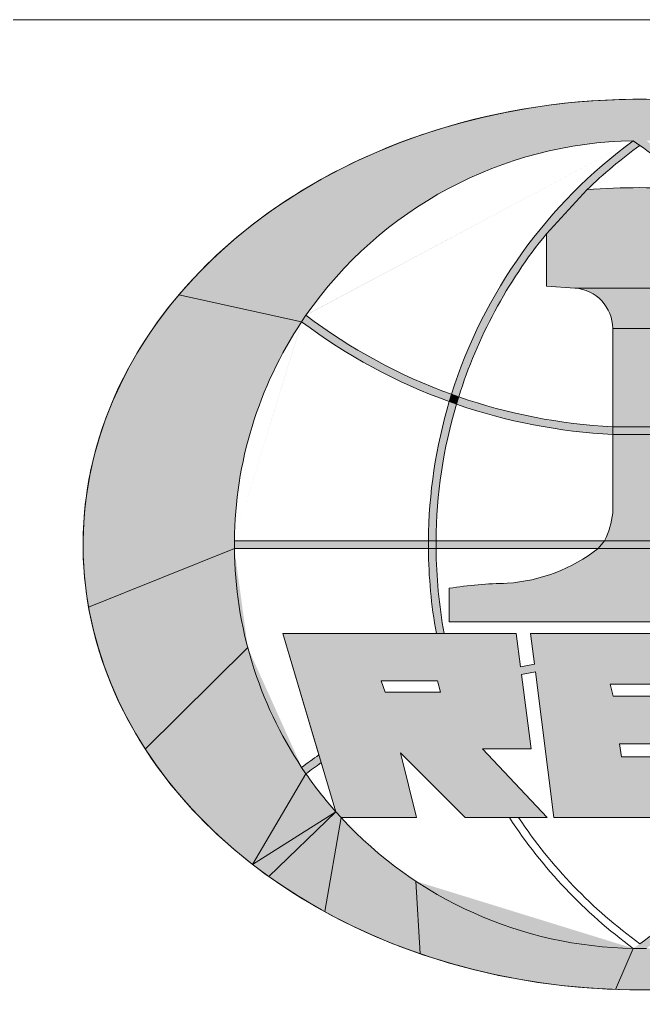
# Model space of a CAD drawing. Extents: x -2876908 to 633791, y -1383861 to 872234.
# Drawn here: x -163022 to -159295, y -1335819 to -1329916 of the extents above; entities that cross this region are included whole.
import ezdxf
from ezdxf.enums import TextEntityAlignment as Align

# ---------------------------------------------------------------- set-up
doc = ezdxf.new("R2010")
doc.units = 0
doc.header["$LTSCALE"] = 5
doc.header["$MEASUREMENT"] = 0
doc.layers.get('0').update_dxf_attribs({"linetype": 'CONTINUOUS', "lineweight": 25})
doc.layers.add('11', color=3, linetype='CONTINUOUS')
doc.layers.add('HFZT', color=5, linetype='CONTINUOUS', lineweight=15)
doc.styles.add('TSSD_NORM', font='tssdeng.shx', dxfattribs={"width": 0.7, "bigfont": 'hztxt.shx'})

# ---------------------------------------------------------------- blocks, each defined once
blk = doc.blocks.new('dfgdfger')
h = blk.add_hatch(color=5)
h.paths.add_polyline_path([(446862.860435722, 387047.9606577804), (446842.5958147157, 387205.9296155946), (445947.521318415, 387205.9296155946), (446085.8856941981, 386739.868493729), (446150.6393364619, 386521.7548717249), (446170.9734342376, 386499.2570296344), (446460.3589534832, 386499.2570296344), (446398.1965585793, 386747.7568923737), (446646.8445545135, 386499.2570296344), (446816.7622977939, 386499.2570296344), (446960.8343043271, 386499.2570296344), (446712.6570441329, 386763.288334028), (446899.3788671045, 386763.288334028), (446862.8604396747, 387047.9606586486)])
h.paths.add_polyline_path([(446339.9192725233, 386980.7262288186), (446324.3788371324, 387023.4371212708), (446540.8866189306, 387023.437121271), (446552.5419455316, 386980.7262288186)], flags=16)
at = {"layer": 'HFZT'}
h = blk.add_hatch(color=5, dxfattribs=at)
edge = h.paths.add_edge_path()
edge.add_ellipse((447317.0949818153, 387546.4789575529), major_axis=(-2135.702406557902, 3.083745e-10), ratio=0.7995231178727922, start_angle=224.7519621973884, end_angle=270.3684322559902)
edge.add_line((447303.3617498089, 389253.9871015997), (447291.7268203543, 389095.0852040663))
edge.add_line((447291.7268203543, 389095.0852040663), (447342.4631431565, 389095.085205439))
edge.add_ellipse((447317.0949818153, 387546.4789575529), major_axis=(1555.6062738055, 1.199718e-09), ratio=0.995632526572881, start_angle=34.5761866349182, end_angle=89.06560353032472, ccw=False)
edge.add_line((448597.9381060309, 388425.432335131), (448597.9381106842, 388425.4323386479))
edge.add_line((448597.9381106842, 388425.4323386479), (448614.4609707486, 388401.0729725615))
edge.add_line((448614.4609707486, 388401.0729725615), (448833.7881044174, 388748.656216296))
edge = h.paths.add_edge_path()
edge.add_ellipse((447317.0949818153, 387546.4789575529), major_axis=(-2135.702406557902, 3.083745e-10), ratio=0.7995231178727922, start_angle=270.3684322559902, end_angle=325.9048970660255)
edge.add_line((445548.502200743, 388503.6735452061), (446019.7289953271, 388401.0729720149))
edge.add_line((446019.7289953271, 388401.0729720149), (446036.251857576, 388425.4323350975))
edge.add_ellipse((447317.0949818153, 387546.4789575529), major_axis=(-1555.606273805532, 1.0981663e-09), ratio=0.995632526572861, start_angle=-89.06560353032762, end_angle=-34.57618663492411, ccw=False)
edge.add_line((447291.7268204549, 389095.085205438), (447303.3617498088, 389253.9871015994))
edge = h.paths.add_edge_path()
edge.add_ellipse((447317.0949818153, 387546.4789575529), major_axis=(-1555.606273805538, 1.05642364e-08), ratio=0.9956325265727753, start_angle=-33.48878922026972, end_angle=-0.5437440238690101, ccw=False)
edge.add_line((446019.7289928739, 388401.0729725489), (445548.502200743, 388503.6735452061))
edge.add_ellipse((447317.0949818153, 387546.4789575529), major_axis=(-2135.702406557902, 3.083745e-10), ratio=0.7995231178727922, start_angle=325.9048970660255, end_angle=368.0953103709313)
edge.add_line((445202.6744501679, 387306.022350312), (445761.5587582996, 387531.7807590646))
edge.add_line((445761.5587582996, 387531.7807590646), (445761.5587583357, 387561.1771560421))
for points in [[(447342.4631431582, 389095.085205439), (447317.0949817838, 389077.1871000331, -0.0350991249292677), (447520.3225560451, 388907.2561263303, 0.038470675069154), (447113.8674075223, 388907.2561263301, -0.0350991249293221), (447317.0949817838, 389077.1871000331), (447291.7268185326, 389095.0852040663, 0.1599231129014157), (446594.3003439925, 388122.6109672308), (446594.3002308831, 388122.6105980824), (446622.0288297773, 388112.7940404307, -0.0947628185422816), (446958.1782527228, 388737.8722724228), (446958.1782527227, 388537.7478899196), (447067.6835571333, 388529.9893425286, -0.3936449519258011), (447212.487425986, 388374.5630001672), (447421.7025311996, 388374.5630001672, -0.3936449519104216), (447566.5064000437, 388529.9893425286), (447676.0117044539, 388537.7478899196), (447676.0117044539, 388737.8722724228, -0.0947628185422816), (448012.1611273996, 388112.7940404307), (448039.8897354719, 388122.6105990897, 0.1599231647893314)], [(447342.4631431581, 389095.085205439), (447291.7268185325, 389095.0852040663), (447317.0949817833, 389077.1871000344), (447317.0949785885, 389077.1871023446), (447317.0949817838, 389077.1871000331)], [(446585.6776245153, 388094.4695124937), (446594.3002308831, 388122.6105980824, -0.0751413076653766), (446036.2518575789, 388425.4323351019), (446019.7289947362, 388401.0729711436, 0.0751367854235193)], [(446613.4297520936, 388084.6630769067), (446585.6776245153, 388094.4695124937, 0.0706150975513959), (446505.8107265928, 387561.1771549539), (446535.2079996704, 387561.1771558566, -0.0703894720090308)], [(446622.0288297773, 388112.7940404306), (446594.3002308831, 388122.6105980824), (446585.6776303625, 388094.4695315766), (446585.6776281865, 388094.4695111682), (446613.4297520937, 388084.6630769067)], [(447768.8675110264, 387205.9296155946), (446897.8621458949, 387205.9296155946), (446912.7498963916, 387088.1917124437, 0.0063558222921532), (446859.1057541312, 387077.2295823118), (446862.8604396751, 387047.9606586454, -0.0064380057584099), (446916.4451053484, 387058.9686165212), (446987.2196496274, 386499.2570296344), (447691.5893035565, 386499.2570296344), (447717.0554640141, 386732.1329989316), (447246.0627806148, 386732.1329989316), (447238.2925629164, 386782.6093833765), (447722.5753110011, 386782.6093833765), (447742.5317846367, 386965.1018776965), (447214.9819097721, 386965.1018776965), (447203.3259300065, 387011.6957449869), (447747.6270587367, 387011.6957449869), (447752.0441822604, 387052.0882465115, -0.0059441611161231), (447801.3555384616, 387041.159998591), (447804.5743667332, 387070.5946578333), (447755.2547482829, 387081.4473511112)], [(447817.4276651642, 386499.2570287847), (447782.2275834371, 386499.2570281934, -0.0894918479308635), (447317.0949817838, 386015.7708150769), (447342.4631450347, 385997.8727110437, 0.0907329677643748)], [(447317.0949817838, 386015.7708150769), (447291.7268165825, 385997.8727096676), (447342.4631450347, 385997.8727110437)]]:
    blk.add_hatch(color=5, dxfattribs=at).paths.add_polyline_path(points)
h = blk.add_hatch(color=5, dxfattribs=at)
h.paths.add_polyline_path([(447676.0117044539, 388737.8722723211), (447520.3225560451, 388907.2561263303, 0.0384706750691652), (447113.8674075223, 388907.2561263301), (446958.1782527227, 388737.8722723919), (446958.1782527227, 388537.7478899196), (447067.6835572485, 388529.9893425204), (447566.5063999286, 388529.9893425205), (447676.0117044539, 388537.7478899196)])
h.paths.add_polyline_path([(447566.5063999289, 388529.9893425204), (447067.6835572478, 388529.9893425204, -0.3936449516970508), (447212.4874259772, 388374.5630001672), (447421.7025311996, 388374.5630001672, -0.3936449516971516)])
h.paths.add_polyline_path([(447421.7025311996, 388374.5630001672), (447212.4874259772, 388374.5630001672), (447212.4874259772, 387998.4430461771), (447421.7025311996, 387998.4430462997)])
h.paths.add_polyline_path([(447421.7025311996, 387998.4430462997), (447212.487428485, 387998.4430461772), (447212.4874259772, 387969.0114320708), (447421.7025375364, 387969.0114320704), (447421.702543089, 387969.0114323405)])
h.paths.add_polyline_path([(447421.7025375366, 387969.0114320704), (447212.4874259772, 387969.0114320709), (447212.4874259772, 387667.3537239561, -0.0972160933711766), (447181.0194913404, 387561.177156214), (447453.1704721729, 387561.177156214, -0.0972160933711797), (447421.7025375364, 387667.3537239561)])
h.paths.add_polyline_path([(447453.1704721226, 387561.177156214), (447181.0194913406, 387561.177156214), (447156.6955405818, 387531.7807590646), (447477.3220895581, 387531.7807590646)])
h.paths.add_polyline_path([(447477.4944229856, 387531.7807590646), (447156.6955405818, 387531.7807590646, -0.1501739460842551), (446808.0158972862, 387397.8381747598, 0.0377954797287202), (446585.2870008701, 387378.6298784068), (446585.2870008702, 387250.3346182961), (448048.9029626435, 387250.3346182958), (448048.9029626435, 387378.6298784066, 0.037795479718304), (447826.1740662888, 387397.8381747593, -0.150173946087328)])
h = blk.add_hatch(color=5, dxfattribs=at)
h.paths.add_polyline_path([(446505.8107265931, 387561.1771560453), (445761.5587583357, 387561.1771560453), (445761.5587582996, 387531.7807590646), (446505.8107266201, 387531.7807590646)])
h.paths.add_polyline_path([(446535.2079996464, 387561.1771560453), (446505.810726593, 387561.1771549539), (446505.8107266201, 387531.7807590647), (446535.2079996703, 387531.7807592534)])
h.paths.add_polyline_path([(447181.0194912009, 387561.1771560453), (446535.2079996464, 387561.1771560453), (446535.2079996704, 387531.7807590646), (447156.6955405818, 387531.7807590646)])
h.paths.add_polyline_path([(448098.9819638971, 387561.1771558585, 0.0703893708340612), (448020.7604282026, 388084.6623476406), (448020.760206511, 388084.6630728809, -0.071179979790909), (447421.702543089, 387969.0114323405), (447421.7025311996, 387998.4430463008, 0.0711367195696139), (448012.1611273992, 388112.7940404306), (448039.8897354719, 388122.6105990897, 0.075141308011033), (448597.9381106842, 388425.4323386479), (448614.460970737, 388401.0729725787, -0.0751367857020564), (448048.5123390525, 388094.4695124922, -0.0706150974082752), (448128.3792369661, 387561.1771560453), (448098.9819638971, 387561.1771558566), (448098.9819638669, 387531.7807590646), (447477.3220895581, 387531.7807590646), (447453.170472261, 387561.1771560453)])
h = blk.add_hatch(color=5, dxfattribs=at)
h.paths.add_polyline_path([(446613.4297520936, 388084.6630769067), (446585.6776245153, 388094.4695124937, 0.0706150975513959), (446505.8107265928, 387561.1771549539), (446535.2079996704, 387561.1771558566, -0.0703894720090308)])
h.paths.add_polyline_path([(446613.4297520937, 388084.6630769067, 0.0703894720090324), (446535.2079996704, 387561.1771558566), (446505.810726593, 387561.1771549539, -0.0706150975513928), (446585.6776245153, 388094.4695124937), (446613.4297520936, 388084.6630769067), (446622.0288341808, 388112.794038906, 0.0711367193154495), (447212.487428485, 387998.4430461771), (447212.4874259772, 387969.0114320709, -0.0711799810974545)])
h = blk.add_hatch(color=5, dxfattribs=at)
edge = h.paths.add_edge_path()
edge.add_ellipse((447317.0949818153, 387546.4789575529), major_axis=(-2135.702406557902, 3.083745e-10), ratio=0.7995231178727922, start_angle=368.0953103709335, end_angle=387.3347399502748)
edge.add_line((445419.8672887803, 386762.3950492942), (445812.9053535525, 387151.5698266985))
edge.add_ellipse((447317.0949818153, 387546.4789575529), major_axis=(1555.606273805537, 8.33528e-09), ratio=0.9956325265727946, start_angle=180.5437440239493, end_angle=194.7721320594079, ccw=False)
edge.add_line((445761.5587583348, 387531.7807590788), (445202.6744501677, 387306.022350312))
h = blk.add_hatch(color=5, dxfattribs=at)
h.paths.add_polyline_path([(446535.2079996704, 387531.7807592534), (446505.810726593, 387531.7807601561, 0.0427218068169398), (446536.2198614072, 387205.9296155946), (446566.0981392313, 387205.9296145773, -0.0433950496758905)])
h.paths.add_polyline_path([(446094.7059489503, 386710.1586945033), (446085.8856942009, 386739.8684937192, 0.0094874043425285), (446019.7289928707, 386691.8849425623), (446036.2518528872, 386667.5255764658, -0.0085149969309567)])
h = blk.add_hatch(color=5, dxfattribs=at)
edge = h.paths.add_edge_path()
edge.add_ellipse((447317.0949818153, 387546.4789575529), major_axis=(1555.606273805537, 8.33528e-09), ratio=0.9956325265727946, start_angle=194.7721320594112, end_angle=213.4887892203515, ccw=False)
edge.add_line((445812.9053535524, 387151.5698266983), (445419.8672887804, 386762.3950492943))
edge.add_ellipse((447317.0949818153, 387546.4789575529), major_axis=(-2135.702406557902, 3.083745e-10), ratio=0.7995231178727922, start_angle=387.3347399502719, end_angle=405.9323427724319)
edge.add_line((445831.6983414653, 386319.5765174479), (446036.2518528872, 386667.5255764658))
edge.add_line((446036.2518528872, 386667.5255764658), (446019.728992881, 386691.8849425455))
h = blk.add_hatch(color=5, dxfattribs=at)
edge = h.paths.add_edge_path()
edge.add_ellipse((447317.0949818153, 387546.4789575529), major_axis=(-2135.702406557902, 3.083745e-10), ratio=0.7995231178727922, start_angle=405.9323427724309, end_angle=408.2099051574206)
edge.add_line((445893.8552433415, 386273.3495607276), (446150.639336449, 386521.7548717392))
edge.add_ellipse((447317.0949818153, 387546.4789575529), major_axis=(-1555.606273807426, 5.889015718000226e-07), ratio=0.9956325265738509, start_angle=34.576186656660184, end_angle=41.42348900133362, ccw=False)
edge.add_line((446036.2518575753, 386667.5255800089), (446036.2518528872, 386667.5255764658))
edge.add_line((446036.2518528872, 386667.5255764658), (445831.6983414653, 386319.5765174479))
edge = h.paths.add_edge_path(flags=17)
edge.add_ellipse((447317.0949818153, 387546.4789575529), major_axis=(-1555.606273807426, 5.889015718000226e-07), ratio=0.9956325265738509, start_angle=34.57618665666024, end_angle=41.42348900133359)
edge.add_ellipse((447317.0949818153, 387546.4789575529), major_axis=(-1555.606273807426, 5.889015718000226e-07), ratio=0.9956325265738509, start_angle=34.57618665666024, end_angle=41.42348900133359)
edge = h.paths.add_edge_path(flags=17)
edge.add_ellipse((447317.0949818153, 387546.4789575529), major_axis=(-2135.702406557902, 3.083745e-10), ratio=0.7995231178727922, start_angle=405.9323427724309, end_angle=408.2099051574206)
edge.add_ellipse((447317.0949818153, 387546.4789575529), major_axis=(-2135.702406557902, 3.083745e-10), ratio=0.7995231178727922, start_angle=405.9323427724309, end_angle=408.2099051574206)
edge = h.paths.add_edge_path(flags=16)
edge.add_ellipse((447317.0949818153, 387546.4789575529), major_axis=(-1555.606273807426, 5.889015718000226e-07), ratio=0.9956325265738509, start_angle=34.57618665666024, end_angle=41.42348900133359)
edge.add_ellipse((447317.0949818153, 387546.4789575529), major_axis=(-1555.606273807426, 5.889015718000226e-07), ratio=0.9956325265738509, start_angle=34.57618665666024, end_angle=41.42348900133359)
edge = h.paths.add_edge_path(flags=0)
edge.add_ellipse((447317.0949818153, 387546.4789575529), major_axis=(-1555.606273807426, 5.889015718000226e-07), ratio=0.9956325265738509, start_angle=34.57618665666024, end_angle=41.42348900133359)
edge.add_ellipse((447317.0949818153, 387546.4789575529), major_axis=(-1555.606273807426, 5.889015718000226e-07), ratio=0.9956325265738509, start_angle=34.57618665666024, end_angle=41.42348900133359)
edge = h.paths.add_edge_path(flags=0)
edge.add_ellipse((447317.0949818153, 387546.4789575529), major_axis=(-1555.606273807426, 5.889015718000226e-07), ratio=0.9956325265738509, start_angle=34.57618665666024, end_angle=41.42348900133359)
edge.add_ellipse((447317.0949818153, 387546.4789575529), major_axis=(-1555.606273807426, 5.889015718000226e-07), ratio=0.9956325265738509, start_angle=34.57618665666024, end_angle=41.42348900133359)
edge = h.paths.add_edge_path(flags=0)
edge.add_ellipse((447317.0949818153, 387546.4789575529), major_axis=(-1555.606273807426, 5.889015718000226e-07), ratio=0.9956325265738509, start_angle=34.57618665666024, end_angle=41.42348900133359)
edge.add_ellipse((447317.0949818153, 387546.4789575529), major_axis=(-1555.606273807426, 5.889015718000226e-07), ratio=0.9956325265738509, start_angle=34.57618665666024, end_angle=41.42348900133359)
edge = h.paths.add_edge_path(flags=0)
edge.add_ellipse((447317.0949818153, 387546.4789575529), major_axis=(-1555.606273807426, 5.889015718000226e-07), ratio=0.9956325265738509, start_angle=34.57618665666024, end_angle=41.42348900133359)
edge.add_ellipse((447317.0949818153, 387546.4789575529), major_axis=(-1555.606273807426, 5.889015718000226e-07), ratio=0.9956325265738509, start_angle=34.57618665666024, end_angle=41.42348900133359)
edge = h.paths.add_edge_path(flags=0)
edge.add_ellipse((447317.0949818153, 387546.4789575529), major_axis=(-1555.606273807426, 5.889015718000226e-07), ratio=0.9956325265738509, start_angle=34.57618665666024, end_angle=41.42348900133359)
edge.add_ellipse((447317.0949818153, 387546.4789575529), major_axis=(-1555.606273807426, 5.889015718000226e-07), ratio=0.9956325265738509, start_angle=34.57618665666024, end_angle=41.42348900133359)
edge = h.paths.add_edge_path(flags=0)
edge.add_ellipse((447317.0949818153, 387546.4789575529), major_axis=(-1555.606273807426, 5.889015718000226e-07), ratio=0.9956325265738509, start_angle=34.57618665666024, end_angle=41.42348900133359)
edge.add_ellipse((447317.0949818153, 387546.4789575529), major_axis=(-1555.606273807426, 5.889015718000226e-07), ratio=0.9956325265738509, start_angle=34.57618665666024, end_angle=41.42348900133359)
edge = h.paths.add_edge_path(flags=0)
edge.add_ellipse((447317.0949818153, 387546.4789575529), major_axis=(-1555.606273807426, 5.889015718000226e-07), ratio=0.9956325265738509, start_angle=34.57618665666024, end_angle=41.42348900133359)
edge.add_ellipse((447317.0949818153, 387546.4789575529), major_axis=(-1555.606273807426, 5.889015718000226e-07), ratio=0.9956325265738509, start_angle=34.57618665666024, end_angle=41.42348900133359)
edge = h.paths.add_edge_path(flags=0)
edge.add_ellipse((447317.0949818153, 387546.4789575529), major_axis=(-1555.606273807426, 5.889015718000226e-07), ratio=0.9956325265738509, start_angle=34.57618665666024, end_angle=41.42348900133359)
h = blk.add_hatch(color=5, dxfattribs=at)
edge = h.paths.add_edge_path()
edge.add_ellipse((447317.0949818153, 387546.4789575529), major_axis=(-1555.606273805581, 3.5651129e-09), ratio=0.9956325265728295, start_angle=42.54314431847388, end_angle=56.46594055318559, ccw=False)
edge.add_line((446170.9734342981, 386499.2570296305), (446108.0657162511, 386138.8929053234))
edge.add_ellipse((447317.0949818153, 387546.4789575529), major_axis=(-2135.702406557902, 3.083745e-10), ratio=0.7995231178727922, start_angle=415.5210231209418, end_angle=426.7475699117387)
edge.add_line((446473.9563529103, 385977.6316371517), (446457.7273777652, 386255.4548103474))
edge = h.paths.add_edge_path()
edge.add_line((446170.973434289, 386499.2570295775), (446150.639336449, 386521.7548717392))
edge.add_line((446150.639336449, 386521.7548717392), (445893.8552433415, 386273.3495607276))
edge.add_ellipse((447317.0949818153, 387546.4789575529), major_axis=(-2135.702406557902, 3.083745e-10), ratio=0.7995231178727922, start_angle=408.2099051574209, end_angle=415.5210231209418)
edge.add_line((446108.0657162511, 386138.8929053234), (446170.973434289, 386499.2570295775))
h = blk.add_hatch(color=5, dxfattribs=at)
edge = h.paths.add_edge_path(flags=17)
edge.add_line((447317.0949817837, 386015.770815077), (447291.7268185327, 385997.8727110436))
edge.add_arc((448424.3548334164, 387546.4789575549), 1918.600408327275, 213.0811256129819, 233.8188070139692, ccw=False)
edge.add_line((446816.7622983703, 386499.2570287846), (446851.9623801305, 386499.2570281934))
edge.add_arc((448424.3548334164, 387546.4789575549), 1889.204011346054, 213.6638311415863, 234.1193601311902)
edge.add_line((447317.0949849792, 386015.7708127655), (447317.0949817837, 386015.770815077))
edge = h.paths.add_edge_path()
edge.add_line((447317.0949817837, 386015.770815077), (447342.4631450349, 385997.8727110437))
edge.add_line((447782.2275834371, 386499.2570281934), (447817.4276651973, 386499.2570287847))
edge.add_arc((446209.8351301511, 387546.4789575553), 1918.600408327357, 306.1811929860308, 326.9188743870181)
edge.add_arc((446209.8351301511, 387546.4789575549), 1889.204011346057, 305.8806398688099, 326.3361688584138)
edge.add_arc((446209.8351301512, 387546.4789575551), 1889.204011346057, 305.8806399884105, 326.3361689109117)
edge.add_arc((448424.3548334164, 387546.4789575551), 1889.204011346055, 213.6638310890834, 234.1193601311913)
edge.add_arc((448424.3548334164, 387546.4789575549), 1918.600408327298, 213.0811255826943, 233.8188070834912)
edge.add_arc((446209.8351300881, 387546.4789575092), 1918.600408327304, 306.1811929186935, 326.9188744189397)
edge.add_line((447291.7268204549, 385997.8727096675), (447342.4631450349, 385997.8727110437))
h = blk.add_hatch(color=5, dxfattribs=at)
edge = h.paths.add_edge_path()
edge.add_ellipse((447317.0949818153, 387546.4789575529), major_axis=(-1555.606273805581, 3.5651129e-09), ratio=0.9956325265728295, start_angle=56.46594055318559, end_angle=89.06560353050219, ccw=False)
edge.add_line((446457.7273777651, 386255.4548103474), (446473.9563529103, 385977.6316371519))
edge.add_ellipse((447317.0949818153, 387546.4789575529), major_axis=(-2135.702406557902, 3.083745e-10), ratio=0.7995231178727922, start_angle=426.7475699117387, end_angle=447.4790680929017)
edge.add_line((447223.1574624436, 385840.5880380157), (447291.7268204549, 385997.8727096674))
h = blk.add_hatch(color=5, dxfattribs=at)
edge = h.paths.add_edge_path()
edge.add_ellipse((447317.0949818153, 387546.4789575529), major_axis=(-1555.606273805434, 1.34546606e-08), ratio=0.9956325265729224, start_angle=90.93439647012372, end_angle=119.84597324456101, ccw=False)
edge.add_line((447342.4631455904, 385997.8727097619), (447410.6625756294, 385840.5750421087))
edge.add_ellipse((447317.0949818153, 387546.4789575529), major_axis=(-2135.702406557902, 3.083745e-10), ratio=0.7995231178727922, start_angle=452.5109981146523, end_angle=475.0418586881838)
edge.add_line((448221.0956772187, 385999.4466570629), (448091.2736844393, 386203.0912759522))
edge = h.paths.add_edge_path()
edge.add_ellipse((447317.0949818153, 387546.4789575529), major_axis=(-2135.702406557902, 3.083745e-10), ratio=0.7995231178727922, start_angle=447.4790680929017, end_angle=452.5109981146523)
edge.add_line((447410.6625756293, 385840.5750421086), (447342.4631450347, 385997.8727110437))
edge.add_line((447342.4631450347, 385997.8727110437), (447291.7268204549, 385997.8727096674))
edge.add_line((447291.7268204549, 385997.8727096674), (447223.1574624436, 385840.5880380157))
at = {"layer": '11', "color": 5, "lineweight": 0}
for p, q in [((447317.0949817838, 389077.1871000331), (447317.0949785885, 389077.1871023446)), ((446958.1782527228, 388737.8722724228), (446958.1782527227, 388537.7478899196)), ((446958.1782527227, 388537.7478899196), (447067.6835571331, 388529.9893425286)), ((447212.4874259772, 388374.5630001672), (447212.4874259772, 387998.4430463008)), ((447212.4874259772, 387969.0114320708), (447212.4874259772, 387667.3537239561)), ((446505.8107266012, 387561.1771560453), (445761.5587583357, 387561.1771560453)), ((447181.0194912523, 387561.1771560453), (446535.2079996718, 387561.1771560453)), ((445761.5587583357, 387531.7807590646), (446505.810726593, 387531.7807601561)), ((446535.2079996718, 387531.7807590646), (447156.6955405818, 387531.7807590646)), ((446585.2870008701, 387378.6298784068), (446585.2870008701, 387250.3346182961)), ((446585.2870008701, 387250.3346182961), (448048.9029626435, 387250.3346182961)), ((446536.2198614072, 387205.9296155946), (445947.5213184147, 387205.9296155946)), ((445947.5213184147, 387205.9296155946), (446085.8856942009, 386739.8684937192)), ((446842.595814716, 387205.9296155946), (446566.0981390448, 387205.9296155946)), ((446859.1057541312, 387077.2295823118), (446842.595814716, 387205.9296155946)), ((447768.867511026, 387205.9296155946), (446897.8621458949, 387205.9296155946)), ((446897.8621458949, 387205.9296155946), (446912.7498963916, 387088.1917124437)), ((446899.3788671045, 386763.288334028), (446862.8604396751, 387047.9606586454)), ((446862.8604396751, 387047.9606586454), (446862.860435722, 387047.9606577804)), ((446916.4451053484, 387058.9686165212), (446987.2196496274, 386499.2570296344)), ((446339.9192725233, 386980.7262288186), (446324.3788371324, 387023.437121271)), ((446324.3788371324, 387023.437121271), (446540.8866189306, 387023.4371212708)), ((446540.8866189306, 387023.4371212708), (446552.5419455317, 386980.7262288186)), ((447214.9819097722, 386965.1018776965), (447203.3259300065, 387011.6957449869)), ((447203.3259300065, 387011.6957449869), (447747.6270587366, 387011.6957449867)), ((446552.5419455317, 386980.7262288186), (446339.9192725233, 386980.7262288186)), ((447742.5317846367, 386965.1018776965), (447214.9819097722, 386965.1018776965)), ((446960.8343043268, 386499.2570296344), (446712.6570441329, 386763.288334028)), ((446712.6570441329, 386763.288334028), (446899.3788671045, 386763.288334028)), ((447246.0627806148, 386732.1329989316), (447238.2925629164, 386782.6093833765)), ((447238.2925629164, 386782.6093833765), (447722.5753110011, 386782.6093833765)), ((446398.1965585795, 386747.7568923734), (446646.8445545135, 386499.2570296344)), ((446460.3589534831, 386499.2570296344), (446398.1965585795, 386747.7568923734)), ((447717.0554640141, 386732.1329989316), (447246.0627806148, 386732.1329989316)), ((446094.7059489503, 386710.1586945033), (446150.639336449, 386521.7548717392)), ((446036.2518575753, 386667.5255800089), (446036.2518528872, 386667.5255764658)), ((446170.9734342947, 386499.2570296344), (446460.3589534831, 386499.2570296344)), ((446646.8445545135, 386499.2570296344), (446816.7622978167, 386499.2570296344)), ((446851.9623791709, 386499.2570296344), (446960.8343043268, 386499.2570296344)), ((446987.2196496274, 386499.2570296344), (447691.5893035565, 386499.2570296344)), ((447317.0949817837, 386015.770815077), (447317.0949849792, 386015.7708127655))]:
    blk.add_line(p, q, dxfattribs=at)
for centre, radius, start, end in [((448424.3548334164, 387546.4789575551), 1918.600408327221, 126.1811929167361, 162.5251306074539), ((448424.3548334171, 387546.4789575554), 1889.20401134616, 125.8806399884363, 133.9214660033338), ((446209.8351301512, 387546.4789575546), 1889.204011346478, 46.07853399670965, 54.11936013120204), ((447317.0949817856, 386269.8342648499), 2645.240163454685, 85.59375824526005, 94.4062417548209), ((448424.3548334164, 387546.4789575551), 1889.204011346045, 140.9032025597702, 162.5565795589404), ((447056.6714636963, 388374.5630001678), 155.8159622808, 359.9999999997431, 85.94731572048535), ((447317.0949817856, 390120.2014467686), 2153.731928550375, 232.9594249131035, 250.1472115308274), ((447317.0949817859, 390120.2014467686), 2124.335531569326, 232.9193753845622, 250.1081924631197), ((448424.3548334164, 387546.4789575551), 1918.600408327351, 163.4040903971, 179.5610586894585), ((447317.0949817857, 390120.2014467685), 2124.335531569192, 250.901554338918, 267.177472091918), ((448424.3548334164, 387546.4789575553), 1889.204011346061, 163.4487140942695, 179.5542285370289), ((447317.0949817932, 390120.2014467659), 2153.731928550403, 250.930244856833, 267.2160274765921), ((446926.2913040274, 387694.4232902076), 287.4734450972663, 332.386319126978, 354.5968118195232), ((448424.3548334167, 387546.4789575554), 1918.600408327591, 180.4389412779598, 190.2241079264036), ((448424.3548334164, 387546.4789575548), 1889.204011346056, 180.4457714629763, 190.3849484266345), ((446764.4053256025, 388032.1784317365), 635.8375921445424, 273.9328674164092, 308.0949171307556), ((446823.5241430622, 385917.0876741264), 1480.831709146166, 90.60005013951559, 99.2580149720254), ((447317.0949817864, 384972.7564683453), 2153.731928550203, 100.8210159978651, 102.2776435545714), ((447317.0949817855, 384972.7564683458), 2124.335531568318, 100.8710984276205, 102.3465603858006), ((447317.0949817832, 384972.7564683443), 2153.731928549603, 124.8662874124236, 127.0405750869457), ((447317.0949397068, 384972.7564365441), 2124.335531568457, 125.1291769670554, 127.0806233514908), ((448424.3548334164, 387546.4789575549), 1918.600408327298, 213.0811255826943, 233.8188070834912), ((448424.3548334164, 387546.4789575551), 1889.204011346055, 213.6638310890834, 234.1193601311913), ((446209.8351301512, 387546.4789575551), 1889.204011346057, 305.8806399884105, 326.3361689109117)]:
    blk.add_arc(centre, radius, start, end, dxfattribs=at)
at = {"layer": 'HFZT', "color": 5}
for p, q in [((447317.0949817838, 389077.1871000331), (447291.7268185326, 389095.0852040663)), ((446958.1782527228, 388737.8722723919), (447113.8674075223, 388907.2561263301)), ((446958.1782527228, 388537.7478899196), (446958.1782527228, 388737.8722723919)), ((446958.1782527228, 388537.7478899196), (446958.1782527228, 388737.8722723919)), ((447067.6835571374, 388529.9893425283), (446958.1782527228, 388537.7478899196)), ((447067.6835571374, 388529.9893425283), (446958.1782527228, 388537.7478899196)), ((447067.6835572469, 388529.9893425204), (447566.50639993, 388529.9893425204)), ((446019.7289928742, 388401.0729725489), (445548.502200743, 388503.6735452061)), ((446019.7289947362, 388401.0729711436), (446036.2518575789, 388425.4323351019)), ((447212.487425986, 388374.5630001672), (447421.7025311996, 388374.5630001672)), ((447212.4874259772, 388374.5630001672), (447212.4874259772, 387998.4430462997)), ((447212.4874259772, 388374.5630001672), (447212.4874259772, 387998.4430462997)), ((446594.3002308831, 388122.6105980824), (446585.6776245153, 388094.4695124937)), ((446613.4297520937, 388084.6630769067), (446585.6776281865, 388094.4695111682)), ((446594.3002308831, 388122.6105980824), (446622.0288297773, 388112.7940404307)), ((446622.0288297773, 388112.7940404307), (446613.4297520937, 388084.6630769067)), ((447212.487428485, 387998.4430461771), (447421.7025311996, 387998.4430462997)), ((447212.487428485, 387998.4430461771), (447212.4874259772, 387969.0114320709)), ((447212.4874259772, 387969.0114320708), (447421.7025375364, 387969.0114320704)), ((447212.4874259772, 387969.0114320709), (447212.4874259772, 387667.3537238995)), ((447212.4874259772, 387969.0114320709), (447212.4874259772, 387667.3537238995)), ((445761.5587583357, 387561.1771560436), (445761.5587582996, 387531.7807590646)), ((446505.8107266201, 387561.1771560453), (445761.5587582996, 387561.1771560453)), ((446505.8107266201, 387561.1771560453), (445761.5587582996, 387561.1771560453)), ((446505.810726593, 387561.1771549539), (446535.2079996464, 387561.1771560453)), ((446505.8107266201, 387531.7807590646), (446505.810726593, 387561.1771549539)), ((446535.2079996464, 387561.1771560453), (446535.2079996704, 387531.7807592534)), ((446535.2079996464, 387561.1771560453), (447181.0194912625, 387561.1771560453)), ((446535.2079996464, 387561.1771560453), (447181.0194912625, 387561.1771560453)), ((447181.0194913404, 387561.177156214), (447156.6955405818, 387531.7807590646)), ((447181.0194913404, 387561.177156214), (447453.1704721729, 387561.177156214)), ((445761.5587582996, 387531.7807590646), (445202.6744501679, 387306.022350312)), ((445761.5587582996, 387531.7807590646), (446505.8107266201, 387531.7807590646)), ((445761.5587582996, 387531.7807590646), (446505.8107266201, 387531.7807590646)), ((446535.2079996704, 387531.7807592534), (446505.8107266201, 387531.7807590646)), ((446535.2079996464, 387531.7807590646), (447156.6955405416, 387531.7807590646)), ((446535.2079996464, 387531.7807590646), (447156.6955405416, 387531.7807590646)), ((447156.6955405818, 387531.7807590646), (447477.3220895581, 387531.7807590646)), ((446585.2870008701, 387250.3346182961), (446585.2870008701, 387378.6298784033)), ((446585.2870008701, 387250.3346182961), (446585.2870008701, 387378.6298784033)), ((448048.9029626435, 387250.3346182961), (446585.2870008701, 387250.3346182961)), ((448048.9029626435, 387250.3346182961), (446585.2870008701, 387250.3346182961)), ((446536.2198613841, 387205.9296155946), (445947.5213184149, 387205.9296155946)), ((445947.5213184149, 387205.9296155946), (446085.8856941981, 386739.868493729)), ((445947.5213184149, 387205.9296155946), (446085.8856941981, 386739.868493729)), ((446536.2198613841, 387205.9296155946), (445947.5213184149, 387205.9296155946)), ((446566.0981390586, 387205.9296155946), (446842.5958147157, 387205.9296155946)), ((446842.5958147157, 387205.9296155946), (446859.1057541313, 387077.2295823115)), ((446842.5958147157, 387205.9296155946), (446859.1057541313, 387077.2295823115)), ((446897.8621458949, 387205.9296155946), (447768.8675110264, 387205.9296155946)), ((446912.7498963921, 387088.1917124405), (446897.8621458949, 387205.9296155946)), ((446912.7498963921, 387088.1917124405), (446897.8621458949, 387205.9296155946)), ((446897.8621458949, 387205.9296155946), (447768.8675110264, 387205.9296155946)), ((445812.9053535526, 387151.5698266986), (445419.8672887804, 386762.3950492943)), ((446899.3788671045, 386763.288334028), (446862.8604396747, 387047.9606586486)), ((446899.3788671045, 386763.288334028), (446862.8604396747, 387047.9606586486)), ((446916.4451053475, 387058.968616528), (446987.2196496274, 386499.2570296344)), ((446916.4451053475, 387058.968616528), (446987.2196496274, 386499.2570296344)), ((446324.3788371324, 387023.4371212708), (446540.8866189306, 387023.4371212708)), ((446339.9192725233, 386980.7262288186), (446324.3788371324, 387023.4371212708)), ((446339.9192725233, 386980.7262288186), (446324.3788371324, 387023.4371212708)), ((446324.3788371324, 387023.4371212708), (446540.8866189306, 387023.4371212708)), ((446540.8866189306, 387023.4371212708), (446552.5419455317, 386980.7262288186)), ((446540.8866189306, 387023.4371212708), (446552.5419455317, 386980.7262288186)), ((447203.3259300065, 387011.6957449869), (447747.6270587367, 387011.6957449869)), ((447214.9819097722, 386965.1018776965), (447203.3259300065, 387011.6957449869)), ((447214.9819097722, 386965.1018776965), (447203.3259300065, 387011.6957449869)), ((447203.3259300065, 387011.6957449869), (447747.6270587367, 387011.6957449869)), ((446552.5419455317, 386980.7262288186), (446339.9192725233, 386980.7262288186)), ((446552.5419455317, 386980.7262288186), (446339.9192725233, 386980.7262288186)), ((447742.5317846367, 386965.1018776965), (447214.9819097722, 386965.1018776965)), ((447742.5317846367, 386965.1018776965), (447214.9819097722, 386965.1018776965)), ((446712.6570441329, 386763.288334028), (446899.3788671045, 386763.288334028)), ((446960.8343043268, 386499.2570296344), (446712.6570441329, 386763.288334028)), ((446960.8343043268, 386499.2570296344), (446712.6570441329, 386763.288334028)), ((446712.6570441329, 386763.288334028), (446899.3788671045, 386763.288334028)), ((447238.2925629164, 386782.6093833765), (447722.5753110011, 386782.6093833765)), ((447246.0627806147, 386732.1329989316), (447238.2925629164, 386782.6093833765)), ((447246.0627806147, 386732.1329989316), (447238.2925629164, 386782.6093833765)), ((447238.2925629164, 386782.6093833765), (447722.5753110011, 386782.6093833765)), ((446398.1965585795, 386747.7568923734), (446646.8445545135, 386499.2570296344)), ((446460.3589534831, 386499.2570296344), (446398.1965585795, 386747.7568923734)), ((446460.3589534831, 386499.2570296344), (446398.1965585795, 386747.7568923734)), ((446398.1965585795, 386747.7568923734), (446646.8445545135, 386499.2570296344)), ((447717.0554640141, 386732.1329989316), (447246.0627806147, 386732.1329989316)), ((447717.0554640141, 386732.1329989316), (447246.0627806147, 386732.1329989316)), ((446019.7289928821, 386691.8849425442), (446036.2518528872, 386667.5255764658)), ((446094.7059484086, 386710.1586963288), (446150.6393364795, 386521.7548716358)), ((446036.2518528872, 386667.5255764658), (445831.6983414653, 386319.5765174479)), ((445831.6983414653, 386319.5765174479), (446150.6393365403, 386521.754871633)), ((446150.639336449, 386521.7548717392), (445893.8552433415, 386273.3495607276)), ((446170.9734342983, 386499.2570296305), (446108.0657162509, 386138.8929053234)), ((446150.639336449, 386521.7548717392), (446170.9734342376, 386499.2570296344)), ((446170.9734342376, 386499.2570296344), (446460.3589534831, 386499.2570296344)), ((446170.9734342376, 386499.2570296344), (446460.3589534831, 386499.2570296344)), ((446646.8445545135, 386499.2570296344), (446816.7622977939, 386499.2570296344)), ((446646.8445545135, 386499.2570296344), (446816.7622977939, 386499.2570296344)), ((446851.9623791499, 386499.2570296344), (446960.8343043268, 386499.2570296344)), ((446987.2196496274, 386499.2570296344), (447691.5893035565, 386499.2570296344)), ((446987.2196496274, 386499.2570296344), (447691.5893035565, 386499.2570296344)), ((446457.7273777652, 386255.4548103474), (446473.9563529103, 385977.6316371519)), ((447291.7268204549, 385997.8727096675), (447223.1574624438, 385840.5880380157)), ((447291.7268204549, 385997.8727096675), (447342.4631450349, 385997.8727110437)), ((447291.7268204549, 385997.8727096675), (447342.4631450349, 385997.8727110437))]:
    blk.add_line(p, q, dxfattribs=at)
at = {"layer": 'HFZT', "color": 5, "lineweight": 0}
for p, q in [((446958.1782527228, 388737.8722724228), (446958.1782527227, 388537.7478899196)), ((446958.1782527227, 388537.7478899196), (447067.6835571331, 388529.9893425286)), ((447212.4874259772, 388374.5630001672), (447212.4874259772, 387998.4430463008)), ((447212.4874259772, 387969.0114320708), (447212.4874259772, 387667.3537239561)), ((447421.702543089, 387969.0114320704), (447212.4874259772, 387969.0114320708)), ((447212.4874259772, 387969.0114320708), (447212.4874259772, 387667.3537239561)), ((446505.8107266012, 387561.1771560453), (445761.5587583357, 387561.1771560453)), ((447181.0194912523, 387561.1771560453), (446535.2079996718, 387561.1771560453)), ((447181.0194913404, 387561.177156214), (447453.1704721225, 387561.1771562141)), ((445761.5587583357, 387531.7807590646), (446505.810726593, 387531.7807601561)), ((446535.2079996718, 387531.7807590646), (447156.6955405818, 387531.7807590646)), ((446585.2870008701, 387378.6298784068), (446585.2870008701, 387250.3346182961)), ((446585.2870008701, 387250.3346182961), (448048.9029626435, 387250.3346182961)), ((445947.5213184147, 387205.9296155946), (446150.6393364635, 386521.7548717195)), ((446842.595814716, 387205.9296155946), (445947.5213184147, 387205.9296155946)), ((446859.1057541312, 387077.2295823118), (446842.595814716, 387205.9296155946)), ((446897.8621458949, 387205.9296155946), (446912.7498963916, 387088.1917124437)), ((447768.867511026, 387205.9296155946), (446897.8621458949, 387205.9296155946)), ((446862.8604396751, 387047.9606586454), (446862.860435722, 387047.9606577804)), ((446899.3788671045, 386763.288334028), (446862.8604396751, 387047.9606586454)), ((446916.4451053484, 387058.9686165212), (446987.2196496274, 386499.2570296344)), ((446324.3788371324, 387023.437121271), (446540.8866189306, 387023.4371212708)), ((446339.9192725233, 386980.7262288186), (446324.3788371324, 387023.437121271)), ((446540.8866189306, 387023.4371212708), (446552.5419455317, 386980.7262288186)), ((447203.3259300065, 387011.6957449869), (447747.6270587366, 387011.6957449867)), ((447214.9819097722, 386965.1018776965), (447203.3259300065, 387011.6957449869)), ((446552.5419455317, 386980.7262288186), (446339.9192725233, 386980.7262288186)), ((447742.5317846367, 386965.1018776965), (447214.9819097722, 386965.1018776965)), ((446712.6570441329, 386763.288334028), (446899.3788671045, 386763.288334028)), ((446960.8343043268, 386499.2570296344), (446712.6570441329, 386763.288334028)), ((447238.2925629164, 386782.6093833765), (447722.5753110011, 386782.6093833765)), ((447246.0627806148, 386732.1329989316), (447238.2925629164, 386782.6093833765)), ((446460.3589534831, 386499.2570296344), (446398.1965585795, 386747.7568923734)), ((446398.1965585795, 386747.7568923734), (446646.8445545135, 386499.2570296344)), ((447717.0554640141, 386732.1329989316), (447246.0627806148, 386732.1329989316)), ((446036.2518575753, 386667.5255800089), (446036.2518528872, 386667.5255764658)), ((446170.9734342947, 386499.2570296344), (446460.3589534831, 386499.2570296344)), ((446646.8445545135, 386499.2570296344), (446960.8343043271, 386499.2570296344)), ((446987.2196496274, 386499.2570296344), (447691.5893035565, 386499.2570296344)), ((447317.0949817837, 386015.770815077), (447317.0949849792, 386015.7708127655))]:
    blk.add_line(p, q, dxfattribs=at)
for centre, radius, start, end in [((448424.3548334164, 387546.4789575551), 1918.600408327221, 126.1811929172215, 162.5251306073438), ((448424.3548334171, 387546.4789575554), 1889.20401134616, 125.8806399902983, 133.9214660038437), ((448424.3548334164, 387546.4789575551), 1889.204011346045, 140.9032025608619, 162.5565795605973), ((447056.6714636963, 388374.5630001678), 155.8159622808, 0, 85.94731572200345), ((447317.0949817856, 390120.2014467686), 2153.731928550375, 232.9594249130321, 250.1472115293971), ((447317.0949817859, 390120.2014467686), 2124.335531569326, 232.9193753854271, 250.1081924631578), ((448424.3548334164, 387546.4789575551), 1918.600408327351, 163.4040903981563, 179.5610586886779), ((447317.0949817857, 390120.2014467685), 2124.335531569192, 250.9015543390546, 267.1774720928005), ((448424.3548334164, 387546.4789575553), 1889.204011346061, 163.4487140944246, 179.5542285360783), ((447317.0949817932, 390120.2014467659), 2153.731928550403, 250.9302448563341, 267.2160274771341), ((446926.2913040274, 387694.4232902078), 287.4734450973182, 332.3863191633364, 354.596811818586), ((446926.2913040274, 387694.4232902076), 287.4734450972663, 332.3863191261424, 354.596811818586), ((448424.3548334167, 387546.4789575554), 1918.600408327591, 180.4389412779724, 190.2241079257476), ((448424.3548334164, 387546.4789575548), 1889.204011346056, 180.4457714639217, 190.3849484278381), ((446764.4053256025, 388032.1784317365), 635.8375921445424, 273.9328674152688, 308.0949171317056), ((446823.5241430622, 385917.0876741264), 1480.831709146166, 90.60005014113985, 99.25801497237984), ((447317.0949817864, 384972.7564683453), 2153.731928550203, 100.8210159962051, 102.2776435551713), ((447317.0949817855, 384972.7564683458), 2124.335531568318, 100.8710984290352, 102.3465603864666), ((447317.0949817832, 384972.7564683443), 2153.731928549603, 124.8662874121763, 127.0405750869677), ((447317.0949397068, 384972.7564365441), 2124.335531568457, 125.1291769670854, 127.0806233526068), ((448424.3548334164, 387546.4789575549), 1918.600408327298, 213.0811255825444, 233.8188070827766), ((448424.3548334164, 387546.4789575551), 1889.204011346055, 213.6638310898301, 234.119360132039), ((446209.8351301512, 387546.4789575551), 1889.204011346057, 305.8806399902983, 326.3361689101699)]:
    blk.add_arc(centre, radius, start, end, dxfattribs=at)
at = {"layer": 'HFZT', "color": 5}
for centre, radius, start, end in [((448424.3548334164, 387546.4789575549), 1918.600408327304, 126.18119298421, 162.5251305652127), ((448424.3548334164, 387546.4789575549), 1918.600408327304, 126.1811929860308, 162.5251305642103), ((448424.3548334164, 387546.4789575549), 1889.20401134617, 125.8806398679609, 133.9214658881757), ((448424.3548334164, 387546.4789575549), 1889.20401134617, 125.8806398688098, 133.9214658883509), ((446209.8351301511, 387546.4789575549), 1889.204011346178, 46.07853411164906, 54.11936013119015), ((447317.0949817856, 386269.8342648497), 2645.240163454943, 85.59375827241291, 94.40624172758707), ((448424.3548334164, 387546.4789575553), 1889.204011346039, 140.9032025940786, 162.5565794805005), ((448424.3548334164, 387546.4789575553), 1889.204011346039, 140.9032025940684, 162.5565794804452), ((447056.6714637054, 388374.5630001672), 155.8159622808132, 0, 85.94731568188242), ((447056.6714637054, 388374.5630001672), 155.8159622808132, 0, 85.94731568187271), ((447317.0949817856, 390120.2014467687), 2153.731928550481, 232.9594249772, 250.1472116357918), ((447317.0949817856, 390120.2014467687), 2153.731928550481, 232.9594249751616, 250.1472116346625), ((447317.0949817856, 390120.2014467687), 2124.335531569251, 232.9193752260345, 250.108192544297), ((447317.0949817856, 390120.2014467687), 2124.335531569251, 232.91937522595, 250.1081925430714), ((448424.3548334164, 387546.4789575553), 1918.600408327302, 163.4040904435063, 179.5610587220275), ((448424.3548334164, 387546.4789575553), 1918.600408327302, 163.404090443521, 179.5610587220531), ((447317.0949817856, 390120.2014467685), 2124.335531569204, 250.9015544656615, 267.1774721595826), ((447317.0949817856, 390120.2014467685), 2124.335531569204, 250.9015544646005, 267.1774721596386), ((448424.3548334164, 387546.4789575553), 1889.204011346083, 163.448714028031, 179.5542285427481), ((448424.3548334164, 387546.4789575553), 1889.204011346083, 163.4487140280181, 179.5542285427481), ((447317.0949817856, 390120.2014467685), 2153.731928550382, 250.9302450142734, 267.2160273302186), ((447317.0949817856, 390120.2014467685), 2153.731928550382, 250.930245014363, 267.2160273304395), ((446926.2913040274, 387694.4232902076), 287.4734450972713, 332.3863191633364, 354.596811778432), ((446926.2913040274, 387694.4232902076), 287.4734450972713, 332.3863191649169, 354.5968117787266), ((448424.3548334164, 387546.4789575549), 1918.600408327303, 180.4389412779724, 190.22410790161), ((448424.3548334164, 387546.4789575549), 1918.600408327303, 180.4389412779468, 190.2241079016126), ((448424.3548334164, 387546.4789575547), 1889.204011346046, 180.4457714572518, 190.3849484580359), ((448424.3548334164, 387546.4789575547), 1889.204011346046, 180.4457714572518, 190.3849484579994), ((446764.4053256025, 388032.1784317367), 635.8375921445796, 273.9328673049525, 308.0949171199243), ((446764.4053256025, 388032.1784317367), 635.8375921445796, 273.9328673048001, 308.0949171204413), ((446823.5241430622, 385917.0876741266), 1480.831709145996, 90.60004991767904, 99.258014982524), ((446823.5241430622, 385917.0876741266), 1480.831709145996, 90.6000499176835, 99.25801498217396), ((447317.0949817856, 384972.7564683451), 2153.731928550223, 100.8210158026629, 102.2776437608034), ((447317.0949817856, 384972.7564683451), 2153.731928550223, 100.8210158027259, 102.2776437606953), ((447317.0949817856, 384972.7564683458), 2124.335531568358, 100.87109850035, 102.3465603864666), ((447317.0949817856, 384972.7564683458), 2124.335531568358, 100.8710984996682, 102.346560385805), ((447317.0949817856, 384972.7564683448), 2153.731928550459, 124.8662874197181, 127.0405750228), ((447317.0949817856, 384972.7564683448), 2153.731928550459, 124.8662874215688, 127.0405750248384), ((447317.0949817856, 384972.7564683448), 2124.335531569092, 125.1291782643327, 127.0806247739655), ((447317.0949817856, 384972.7564683448), 2124.335531569092, 125.1291782623219, 127.0806247740499), ((448424.3548334164, 387546.4789575549), 1918.600408327275, 213.081125613959, 233.8188070157899), ((448424.3548334164, 387546.4789575549), 1918.600408327275, 213.0811256129819, 233.8188070139692), ((448424.3548334164, 387546.4789575549), 1889.204011346054, 213.6638311425303, 234.119360132039), ((448424.3548334164, 387546.4789575549), 1889.204011346054, 213.6638311415863, 234.1193601311902), ((446209.8351301511, 387546.4789575549), 1889.204011346057, 305.880639867961, 326.3361688574697), ((446209.8351301511, 387546.4789575549), 1889.204011346057, 305.8806398688099, 326.3361688584138)]:
    blk.add_arc(centre, radius, start, end, dxfattribs=at)
for major_axis, ratio, start_param, end_param in [((-2135.702406557902, 3.083745e-10), 0.7995231178727922, 3.922661740662257, 9.030891940897648), ((-2135.702406557902, 3.083745e-10), 0.7995231178727922, 3.922661740662257, 9.030891940897648), ((-2135.702406557902, 3.083745e-10), 0.7995231178727922, 3.922661740662257, 9.030891940897648), ((-2135.702406557902, 3.083745e-10), 0.7995231178727922, 3.922661740662257, 9.030891940897648), ((-2135.702406557902, 3.083745e-10), 0.7995231178727922, 3.922661740662257, 9.030891940897648), ((-2135.702406557902, 3.083745e-10), 0.7995231178727922, 3.922661740662257, 9.030891940897648), ((-2135.702406557902, 3.083745e-10), 0.7995231178727922, 3.922661740662257, 9.030891940897648), ((-2135.702406557902, 3.083745e-10), 0.7995231178727922, 3.922661740662257, 9.030891940897648), ((-2135.702406557902, 3.083745e-10), 0.7995231178727922, 3.922661740662257, 9.030891940897648), ((-2135.702406557902, 3.083745e-10), 0.7995231178727922, 3.265864643670943, 9.30050597068862), ((-2135.702406557902, 3.083745e-10), 0.7995231178727922, 3.265864643670943, 9.30050597068862), ((-2135.702406557902, 3.083745e-10), 0.7995231178727922, 3.265864643670943, 9.30050597068862), ((-2135.702406557902, 3.083745e-10), 0.7995231178727922, 3.265864643670943, 9.30050597068862), ((-2135.702406557902, 3.083745e-10), 0.7995231178727922, 3.265864643670943, 9.30050597068862), ((-2135.702406557902, 3.083745e-10), 0.7995231178727922, 3.265864643670943, 9.30050597068862), ((-1555.606273805532, 1.0981663e-09), 0.995632526572861, -1.554488031880104, -0.6034682995634854), ((-1555.606273805532, 1.0981663e-09), 0.995632526572861, -1.554488031880104, -0.6034682995634854), ((-1555.606273805532, 1.0981663e-09), 0.995632526572861, -1.554488031880104, -0.6034682995634854), ((-1555.606273805532, 1.0981663e-09), 0.995632526572861, -1.554488031880104, -0.6034682995634854), ((-1555.606273805532, 1.0981663e-09), 0.995632526572861, -1.554488031880104, -0.6034682995634854), ((-1555.606273805532, 1.0981663e-09), 0.995632526572861, -1.554488031880104, -0.6034682995634854), ((-1555.606273805532, 1.0981663e-09), 0.995632526572861, -1.554488031880104, -0.6034682995634854), ((-1555.606273805532, 1.0981663e-09), 0.995632526572861, -1.554488031880104, -0.6034682995634854), ((-1555.606273805532, 1.0981663e-09), 0.995632526572861, -1.554488031880104, -0.6034682995634854), ((-1555.606273805532, 1.0981663e-09), 0.995632526572861, -1.554488031880104, -0.6034682995634854), ((-1555.606273805532, 1.0981663e-09), 0.995632526572861, -1.554488031880104, -0.6034682995634854), ((-1555.606273805532, 1.0981663e-09), 0.995632526572861, -1.554488031880104, -0.6034682995634854), ((-1555.606273805532, 1.0981663e-09), 0.995632526572861, -1.554488031880104, -0.6034682995634854), ((-1555.606273805532, 1.0981663e-09), 0.995632526572861, -1.554488031880104, -0.6034682995634854), ((-1555.606273805532, 1.0981663e-09), 0.995632526572861, -1.554488031880104, -0.6034682995634854), ((-1555.606273805532, 1.0981663e-09), 0.995632526572861, -1.554488031880104, -0.6034682995634854), ((-1555.606273805538, 1.05642364e-08), 0.9956325265727753, -0.5844896344000904, -0.0094901235045566), ((-1555.606273805538, 1.05642364e-08), 0.9956325265727753, -0.5844896344000904, -0.0094901235045566), ((-1555.606273805538, 1.05642364e-08), 0.9956325265727753, -0.5844896344000904, -0.0094901235045566), ((-1555.606273805538, 1.05642364e-08), 0.9956325265727753, -0.5844896344000904, -0.0094901235045566), ((-1555.606273805538, 1.05642364e-08), 0.9956325265727753, -0.5844896344000904, -0.0094901235045566), ((-1555.606273805538, 1.05642364e-08), 0.9956325265727753, -0.5844896344000904, -0.0094901235045566), ((-1555.606273805538, 1.05642364e-08), 0.9956325265727753, -0.5844896344000904, -0.0094901235045566), ((-1555.606273805538, 1.05642364e-08), 0.9956325265727753, -0.5844896344000904, -0.0094901235045566), ((-1555.606273805538, 1.05642364e-08), 0.9956325265727753, -0.5844896344000904, -0.0094901235045566), ((-1555.606273805538, 1.05642364e-08), 0.9956325265727753, -0.5844896344000904, -0.0094901235045566), ((-1555.606273805538, 1.05642364e-08), 0.9956325265727753, -0.5844896344000904, -0.0094901235045566), ((-1555.606273805538, 1.05642364e-08), 0.9956325265727753, -0.5844896344000904, -0.0094901235045566), ((-1555.606273805538, 1.05642364e-08), 0.9956325265727753, -0.5844896344000904, -0.0094901235045566), ((-1555.606273805538, 1.05642364e-08), 0.9956325265727753, -0.5844896344000904, -0.0094901235045566), ((-1555.606273805538, 1.05642364e-08), 0.9956325265727753, -0.5844896344000904, -0.0094901235045566), ((-1555.606273805538, 1.05642364e-08), 0.9956325265727753, -0.5844896344000904, -0.0094901235045566), ((-1555.606273805538, 1.05642364e-08), 0.9956325265727753, -0.5844896344000904, -0.0094901235045566), ((-1555.606273805538, 1.05642364e-08), 0.9956325265727753, -0.5844896344000904, -0.0094901235045566), ((-1555.606273805538, 1.05642364e-08), 0.9956325265727753, -0.5844896344000904, -0.0094901235045566), ((-1555.606273805538, 1.05642364e-08), 0.9956325265727753, -0.5844896344000904, -0.0094901235045566), ((-1555.606273805538, 1.05642364e-08), 0.9956325265727753, -0.5844896344000904, -0.0094901235045566), ((-1555.606273805538, 1.05642364e-08), 0.9956325265727753, -0.5844896344000904, -0.0094901235045566), ((1555.606273805537, 8.33528e-09), 0.9956325265727946, 3.151082777095752, 3.726082287991308), ((1555.606273805537, 8.33528e-09), 0.9956325265727946, 3.151082777095752, 3.726082287991308), ((1555.606273805537, 8.33528e-09), 0.9956325265727946, 3.151082777095752, 3.726082287991308), ((1555.606273805537, 8.33528e-09), 0.9956325265727946, 3.151082777095752, 3.726082287991308), ((1555.606273805537, 8.33528e-09), 0.9956325265727946, 3.151082777095752, 3.726082287991308), ((1555.606273805537, 8.33528e-09), 0.9956325265727946, 3.151082777095752, 3.726082287991308), ((1555.606273805537, 8.33528e-09), 0.9956325265727946, 3.151082777095752, 3.726082287991308), ((1555.606273805537, 8.33528e-09), 0.9956325265727946, 3.151082777095752, 3.726082287991308), ((1555.606273805537, 8.33528e-09), 0.9956325265727946, 3.151082777095752, 3.726082287991308), ((1555.606273805537, 8.33528e-09), 0.9956325265727946, 3.151082777095752, 3.726082287991308), ((1555.606273805537, 8.33528e-09), 0.9956325265727946, 3.151082777095752, 3.726082287991308), ((1555.606273805537, 8.33528e-09), 0.9956325265727946, 3.151082777095752, 3.726082287991308), ((1555.606273805537, 8.33528e-09), 0.9956325265727946, 3.151082777095752, 3.726082287991308), ((1555.606273805537, 8.33528e-09), 0.9956325265727946, 3.151082777095752, 3.726082287991308), ((1555.606273805537, 8.33528e-09), 0.9956325265727946, 3.151082777095752, 3.726082287991308), ((1555.606273805537, 8.33528e-09), 0.9956325265727946, 3.151082777095752, 3.726082287991308), ((1555.606273805537, 8.33528e-09), 0.9956325265727946, 3.151082777095752, 3.726082287991308), ((1555.606273805537, 8.33528e-09), 0.9956325265727946, 3.151082777095752, 3.726082287991308), ((1555.606273805537, 8.33528e-09), 0.9956325265727946, 3.151082777095752, 3.726082287991308), ((1555.606273805537, 8.33528e-09), 0.9956325265727946, 3.151082777095752, 3.726082287991308), ((1555.606273805537, 8.33528e-09), 0.9956325265727946, 3.151082777095752, 3.726082287991308), ((1555.606273805537, 8.33528e-09), 0.9956325265727946, 3.151082777095752, 3.726082287991308), ((1555.606273805537, 8.33528e-09), 0.9956325265727946, 3.151082777095752, 3.726082287991308), ((1555.606273805537, 8.33528e-09), 0.9956325265727946, 3.151082777095752, 3.726082287991308), ((1555.606273805537, 8.33528e-09), 0.9956325265727946, 3.151082777095752, 3.726082287991308), ((1555.606273805537, 8.33528e-09), 0.9956325265727946, 3.151082777095752, 3.726082287991308), ((-1555.606273807425, 5.889015718e-07), 0.9956325265738509, 0.6034682999428514, 0.722976270736929), ((-1555.606273807425, 5.889015718e-07), 0.9956325265738509, 0.6034682999428514, 0.722976270736929), ((-1555.606273807425, 5.889015718e-07), 0.9956325265738509, 0.6034682999428514, 0.722976270736929), ((-1555.606273807425, 5.889015718e-07), 0.9956325265738509, 0.6034682999428514, 0.722976270736929), ((-1555.606273807425, 5.889015718e-07), 0.9956325265738509, 0.6034682999428514, 0.722976270736929), ((-1555.606273807425, 5.889015718e-07), 0.9956325265738509, 0.6034682999428514, 0.722976270736929), ((-1555.606273807425, 5.889015718e-07), 0.9956325265738509, 0.6034682999428514, 0.722976270736929), ((-1555.606273807425, 5.889015718e-07), 0.9956325265738509, 0.6034682999428514, 0.722976270736929), ((-1555.606273807425, 5.889015718e-07), 0.9956325265738509, 0.6034682999428514, 0.722976270736929), ((-1555.606273807425, 5.889015718e-07), 0.9956325265738509, 0.6034682999428514, 0.722976270736929), ((-1555.606273807425, 5.889015718e-07), 0.9956325265738509, 0.6034682999428514, 0.722976270736929), ((-1555.606273807425, 5.889015718e-07), 0.9956325265738509, 0.6034682999428514, 0.722976270736929), ((-1555.606273807425, 5.889015718e-07), 0.9956325265738509, 0.6034682999428514, 0.722976270736929), ((-1555.606273807425, 5.889015718e-07), 0.9956325265738509, 0.6034682999428514, 0.722976270736929), ((-1555.606273807425, 5.889015718e-07), 0.9956325265738509, 0.6034682999428514, 0.722976270736929), ((-1555.606273807425, 5.889015718e-07), 0.9956325265738509, 0.6034682999428514, 0.722976270736929), ((-1555.606273807425, 5.889015718e-07), 0.9956325265738509, 0.6034682999428514, 0.722976270736929), ((-1555.606273807425, 5.889015718e-07), 0.9956325265738509, 0.6034682999428514, 0.722976270736929), ((-1555.606273807425, 5.889015718e-07), 0.9956325265738509, 0.6034682999428514, 0.722976270736929), ((-1555.606273807425, 5.889015718e-07), 0.9956325265738509, 0.6034682999428514, 0.722976270736929), ((-1555.606273807425, 5.889015718e-07), 0.9956325265738509, 0.6034682999428514, 0.722976270736929), ((-1555.606273807425, 5.889015718e-07), 0.9956325265738509, 0.6034682999428514, 0.722976270736929), ((-1555.606273807425, 5.889015718e-07), 0.9956325265738509, 0.6034682999428514, 0.722976270736929), ((-1555.606273807425, 5.889015718e-07), 0.9956325265738509, 0.6034682999428514, 0.722976270736929), ((-1555.606273807425, 5.889015718e-07), 0.9956325265738509, 0.6034682999428514, 0.722976270736929), ((-1555.606273807425, 5.889015718e-07), 0.9956325265738509, 0.6034682999428514, 0.722976270736929), ((-1555.606273807425, 5.889015718e-07), 0.9956325265738509, 0.6034682999428514, 0.722976270736929), ((-1555.606273807425, 5.889015718e-07), 0.9956325265738509, 0.6034682999428514, 0.722976270736929), ((-1555.606273807425, 5.889015718e-07), 0.9956325265738509, 0.6034682999428514, 0.722976270736929), ((-1555.606273807425, 5.889015718e-07), 0.9956325265738509, 0.6034682999428514, 0.722976270736929), ((-1555.606273807425, 5.889015718e-07), 0.9956325265738509, 0.6034682999428514, 0.722976270736929), ((-1555.606273807425, 5.889015718e-07), 0.9956325265738509, 0.6034682999428514, 0.722976270736929), ((-1555.606273807425, 5.889015718e-07), 0.9956325265738509, 0.6034682999428514, 0.722976270736929), ((-1555.606273807425, 5.889015718e-07), 0.9956325265738509, 0.6034682999428514, 0.722976270736929), ((-1555.606273807425, 5.889015718e-07), 0.9956325265738509, 0.6034682999428514, 0.722976270736929), ((-1555.606273807425, 5.889015718e-07), 0.9956325265738509, 0.6034682999428514, 0.722976270736929), ((-1555.606273807425, 5.889015718e-07), 0.9956325265738509, 0.6034682999428514, 0.722976270736929), ((-1555.606273807425, 5.889015718e-07), 0.9956325265738509, 0.6034682999428514, 0.722976270736929), ((-1555.606273807425, 5.889015718e-07), 0.9956325265738509, 0.6034682999428514, 0.722976270736929), ((-1555.606273807425, 5.889015718e-07), 0.9956325265738509, 0.6034682999428514, 0.722976270736929), ((-1555.606273805581, 3.5651129e-09), 0.9956325265728295, 0.7425179425084864, 1.554488031883148), ((-1555.606273805581, 3.5651129e-09), 0.9956325265728295, 0.7425179425084864, 1.554488031883148), ((-1555.606273805581, 3.5651129e-09), 0.9956325265728295, 0.7425179425084864, 1.554488031883148), ((-1555.606273805581, 3.5651129e-09), 0.9956325265728295, 0.7425179425084864, 1.554488031883148), ((-1555.606273805581, 3.5651129e-09), 0.9956325265728295, 0.7425179425084864, 1.554488031883148), ((-1555.606273805581, 3.5651129e-09), 0.9956325265728295, 0.7425179425084864, 1.554488031883148), ((-1555.606273805581, 3.5651129e-09), 0.9956325265728295, 0.7425179425084864, 1.554488031883148), ((-1555.606273805581, 3.5651129e-09), 0.9956325265728295, 0.7425179425084864, 1.554488031883148), ((-1555.606273805581, 3.5651129e-09), 0.9956325265728295, 0.7425179425084864, 1.554488031883148), ((-1555.606273805581, 3.5651129e-09), 0.9956325265728295, 0.7425179425084864, 1.554488031883148), ((-1555.606273805581, 3.5651129e-09), 0.9956325265728295, 0.7425179425084864, 1.554488031883148), ((-1555.606273805581, 3.5651129e-09), 0.9956325265728295, 0.7425179425084864, 1.554488031883148), ((-1555.606273805581, 3.5651129e-09), 0.9956325265728295, 0.7425179425084864, 1.554488031883148), ((-1555.606273805581, 3.5651129e-09), 0.9956325265728295, 0.7425179425084864, 1.554488031883148), ((-1555.606273805581, 3.5651129e-09), 0.9956325265728295, 0.7425179425084864, 1.554488031883148), ((-1555.606273805581, 3.5651129e-09), 0.9956325265728295, 0.7425179425084864, 1.554488031883148), ((-1555.606273805581, 3.5651129e-09), 0.9956325265728295, 0.7425179425084864, 1.554488031883148), ((-1555.606273805581, 3.5651129e-09), 0.9956325265728295, 0.7425179425084864, 1.554488031883148), ((-1555.606273805581, 3.5651129e-09), 0.9956325265728295, 0.7425179425084864, 1.554488031883148), ((-1555.606273805581, 3.5651129e-09), 0.9956325265728295, 0.7425179425084864, 1.554488031883148), ((-1555.606273805581, 3.5651129e-09), 0.9956325265728295, 0.7425179425084864, 1.554488031883148), ((-1555.606273805581, 3.5651129e-09), 0.9956325265728295, 0.7425179425084864, 1.554488031883148), ((-1555.606273805581, 3.5651129e-09), 0.9956325265728295, 0.7425179425084864, 1.554488031883148), ((-1555.606273805581, 3.5651129e-09), 0.9956325265728295, 0.7425179425084864, 1.554488031883148), ((-1555.606273805581, 3.5651129e-09), 0.9956325265728295, 0.7425179425084864, 1.554488031883148), ((-1555.606273805581, 3.5651129e-09), 0.9956325265728295, 0.7425179425084864, 1.554488031883148), ((-1555.606273805581, 3.5651129e-09), 0.9956325265728295, 0.7425179425084864, 1.554488031883148), ((-1555.606273805581, 3.5651129e-09), 0.9956325265728295, 0.7425179425084864, 1.554488031883148), ((-1555.606273805581, 3.5651129e-09), 0.9956325265728295, 0.7425179425084864, 1.554488031883148), ((-1555.606273805581, 3.5651129e-09), 0.9956325265728295, 0.7425179425084864, 1.554488031883148), ((-1555.606273805581, 3.5651129e-09), 0.9956325265728295, 0.7425179425084864, 1.554488031883148), ((-1555.606273805581, 3.5651129e-09), 0.9956325265728295, 0.7425179425084864, 1.554488031883148), ((-1555.606273805581, 3.5651129e-09), 0.9956325265728295, 0.7425179425084864, 1.554488031883148), ((-1555.606273805581, 3.5651129e-09), 0.9956325265728295, 0.7425179425084864, 1.554488031883148)]:
    blk.add_ellipse((447317.0949818153, 387546.4789575529), major_axis=major_axis, ratio=ratio, start_param=start_param, end_param=end_param, dxfattribs=at)
blk = doc.blocks.new('施工设计图框')
at = {"layer": 'HFZT'}
blk.add_line((14.49569421634078, 38.50000003585592), (-147.5043059345335, 38.50000003585592), dxfattribs=at)
at = {"layer": 'HFZT', "color": 2, "xscale": 0.003117434214800596, "yscale": 0.003117434214800596, "zscale": 0.003117434214800596}
blk.add_blockref('dfgdfger', (-1505.599803250516, -1175.924037686957), dxfattribs=at)
at = {"layer": 'HFZT', "color": 2, "style": 'TSSD_NORM', "width": 0.7}
for tag, height, p in [('比例尺', 2.5, (7.24784710817039, 17.50000001629815)), ('日期', 2.5, (7.24784710817039, 3.500000003259629)), ('图号', 2.5, (-20.48976953903912, 3.500000003259629)), ('图名', 4, (-76.24192248954205, 0.7500000006984919))]:
    blk.add_attdef(tag, text='', height=height, dxfattribs=at).set_placement(p, align=Align.MIDDLE)

msp = doc.modelspace()

# ---------------------------------------------------------------- block references
at = {"xscale": 500, "yscale": 500, "zscale": 500}
msp.add_blockref('施工设计图框', (-103755.229161323, -1349166.467785948), dxfattribs=at)

doc.saveas('drawing.dxf')
